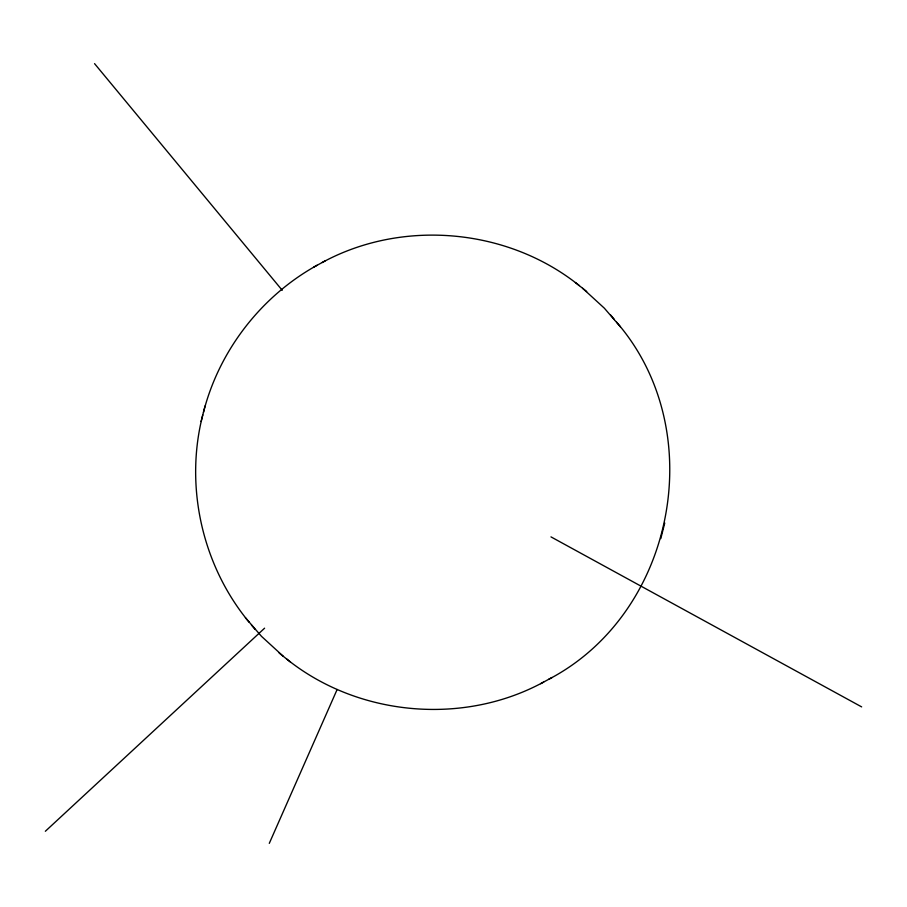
<?xml version="1.0" encoding="UTF-8"?>
<svg xmlns="http://www.w3.org/2000/svg" width="907" height="907" viewBox="0 0 907 907"><rect width="100%" height="100%" fill="white"/><g stroke="black" fill="none" stroke-linecap="round" stroke-linejoin="round"><path stroke-width="1.36" d="M202.771 414.93C184.393 486.254 202.182 565.707 249.255 622.361M548.735 679.298C675.454 613.121 710.306 430.258 616.601 322.2M203.44 412.413C219.097 350.578 261.295 296.09 317.11 265.263M660.772 538.645L664.74 523.044M201.116 421.517L205.084 405.917M269.288 843.363L337.132 689.501M45.35 831.266L264.595 628.188M322.166 262.52C402.561 218.689 508.011 228.201 579.312 285.637M286.544 658.924C357.846 716.36 463.284 725.861 543.69 682.03M313.822 267.066L325.205 260.865M540.651 683.697L552.034 677.495M550.98 536.887L861.65 706.893M582.611 288.279L604.345 308.187L620.433 326.837M245.412 617.712L261.511 636.363L283.245 656.271M575.401 282.519L586.693 291.544M279.152 653.017L290.455 662.042M610.683 315.069L614.413 319.57M94.555 63.637L282.236 290.297M251.443 624.98L255.162 629.481"/></g></svg>
